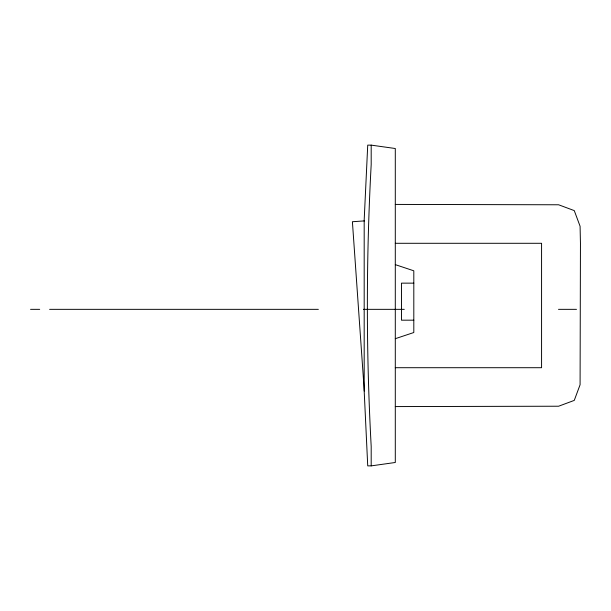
<?xml version="1.0" encoding="UTF-8"?>
<svg xmlns="http://www.w3.org/2000/svg" width="611" height="611" viewBox="0 0 611 611"><rect width="100%" height="100%" fill="white"/><g stroke="black" fill="none" stroke-linecap="round" stroke-linejoin="round"><path stroke-width="0.92" d="M395.294 338.693L413.807 332.521L413.807 270.803L395.294 264.632M371.19 465.872L395.294 462.489L395.294 148.511L371.19 145.128L367.73 145.128L364.187 219.968L364.187 391.032L367.73 465.872L371.19 465.872L371.19 446.435A2598.858 2598.858 0 0 1 371.19 164.565L371.19 145.128M364.523 220.884L352.402 221.732L364.286 391.032M395.294 204.418L558.614 204.777L574.264 210.604L580.083 226.253L580.45 243.293L580.083 384.747L574.264 400.396L558.614 406.223L395.294 406.582M395.294 243.293L541.575 243.293L541.575 367.707L395.294 367.707M413.807 283.145L401.465 283.145L401.465 320.179L413.807 320.179M30.55 309.342L39.692 309.342M49.613 309.342L318.354 309.342M363.453 309.342L404.268 309.342M558.485 309.342L576.501 309.342"/></g></svg>
